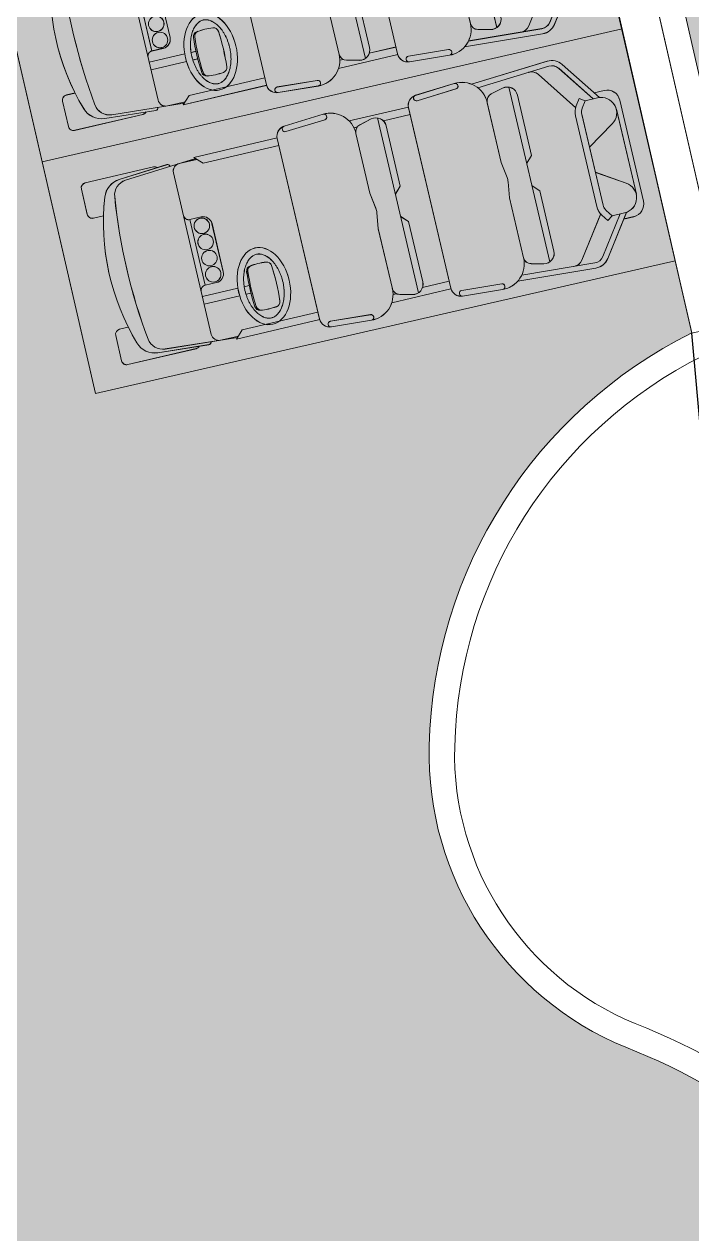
# Model space of a CAD drawing. Header units: millimetres. Extents: x 1667 to 847943, y 724 to 1832625.
# Drawn here: x 594103 to 598032, y 707451 to 714568 of the extents above; entities that cross this region are included whole.
import ezdxf

# ---------------------------------------------------------------- set-up
doc = ezdxf.new("R2010")
doc.units = ezdxf.units.MM
doc.linetypes.add('CENTER', pattern=[2, 1.25, -0.25, 0.25, -0.25])
doc.linetypes.add('CONTIN', pattern=[0])
for name, color, linetype, lineweight in [('.', 1, 'Continuous', 0), ('2026-02-28_GF-SF BWP SET_MAIN BLOCK_SASANGIR RESORT$0$ELEV_09_MOFA', 37, 'Continuous', 9), ('DIMENSION_MOFA', 66, 'CENTER', 15), ('ELEV_09_MOFA', 37, 'Continuous', 9), ('FURNITURE_MOFA', 46, 'Continuous', 5), ('HATCH LIGHT_MOFA', 253, 'Continuous', 0), ('L-KERB STONE', 183, 'Continuous', 9)]:
    doc.layers.add(name, color=color, linetype=linetype, lineweight=lineweight)
for name, color, linetype, lineweight, true_color in [('CART TRACK', 7, 'CONTIN', 20, 0xc37a50), ('DECK_MOFA', 7, 'Continuous', 5, 0x5a5148), ('TREE 2_MOFA', 7, 'Continuous', 9, 0x66cc00)]:
    doc.layers.add(name, color=color, linetype=linetype, lineweight=lineweight, true_color=true_color)

# ---------------------------------------------------------------- blocks, each defined once
blk = doc.blocks.new('PATHWAY OP1 FF-flat-1')
at = {"layer": 'HATCH LIGHT_MOFA', "true_color": 0x828282, "transparency": 33554521}
h = blk.add_hatch(color=8, dxfattribs=at)
h.dxf.hatch_style = 1
edge = h.paths.add_edge_path()
edge.add_line((-1899640.434858229, -669014.0910535371), (-1869305.637285238, -609207.5722200519))
edge.add_line((-1869305.637285238, -609207.5722200519), (-1869305.722803258, -609207.5722190368))
edge.add_arc((-1856156.782456974, -617203.5261832054), 15389.27912630214, 79.26387092219272, 148.6959505393964, ccw=False)
edge.add_line((-1853289.972344431, -602083.6283063723), (-1848162.627612056, -600909.7731213561))
edge.add_line((-1848162.627612056, -600909.7731213561), (-1849024.194445442, -597146.4893525427))
edge.add_line((-1849024.194445442, -597146.4893525427), (-1840870.36008441, -595279.9570001408))
edge.add_arc((-1834274.165060005, -600109.477891523), 8175.210140436007, 143.7896168006584, 249.5935567873088)
edge.add_arc((-1834207.833164694, -599860.268177426), 8431.94483263293, 249.7615635728001, 260.3176161361385)
edge.add_line((-1835625.97083227, -608172.1018629833), (-1834580.376540599, -612696.1701661805))
edge.add_arc((-1833340.963257761, -615190.7767503774), 2785.535369654361, 116.4198945306601, 178.6349301285377)
edge.add_arc((-1834258.989044007, -615171.9446731667), 1867.323968610221, 178.5415566449286, 247.6841977658155)
edge.add_arc((-1836225.642063399, -620153.3324237033), 3488.489055346341, 32.55224480895788, 68.86894146602123, ccw=False)
edge.add_arc((-1831469.835077658, -617078.7102625795), 2174.788431603065, 213.4125354122934, 298.1672237195739)
edge.add_line((-1830443.233735461, -618995.9463999486), (-1827942.673642907, -618118.835010713))
edge.add_line((-1827942.673642907, -618118.835010713), (-1827876.187911634, -618409.2118214425))
edge.add_line((-1827876.187911634, -618409.2118214425), (-1825615.296469388, -628284.4073497467))
edge.add_line((-1825615.296469388, -628284.4073497467), (-1825615.135638808, -628284.3705254707))
edge.add_line((-1825615.135638808, -628284.3705254707), (-1825615.23254985, -628284.6865395927))
edge.add_line((-1825615.23254985, -628284.6865395927), (-1838418.54192898, -631218.9895121155))
edge.add_arc((-1856536.143461901, -629606.6679649047), 18189.2019087507, 354.9145308269317, 384.1182883242308)
edge.add_arc((-1880873.707685022, -638893.6892298512), 44221.46015209308, 22.21519058152957, 41.03526536400977)
edge.add_arc((-1858247.939464597, -621160.9085507477), 15583.01903293303, 46.47928560593273, 54.66810156072621)
edge.add_line((-1849236.094036323, -608448.0361704535), (-1849211.644913446, -608426.6289843507))
edge.add_line((-1849211.644913446, -608426.6289843507), (-1849433.895873315, -608310.1063286397))
edge.add_arc((-1858247.939465875, -621160.9085524518), 15583.01903506146, 55.55474907475714, 71.85858724714004)
edge.add_arc((-1855808.207670377, -617171.512781521), 11084.66670765014, 77.4306943794104, 151.0056918259092)
edge.add_line((-1865503.609426543, -611798.5228498145), (-1865503.609630311, -611798.5232505412))
edge.add_arc((-24526251.58258948, 10872382.23699694), 25404643.40289018, 332.9763930947627, 333.124684308175, ccw=False)
edge.add_line((-1895302.48558064, -670409.8600914534), (-1906925.754889338, -731257.6565472616))
edge.add_line((-1906925.754889338, -731257.6565472616), (-1911229.650287567, -729672.0620676205))
edge.add_line((-1911229.650287567, -729672.0620676205), (-1899640.434858229, -669014.0910535371))
at = {"layer": 'CART TRACK'}
blk.add_line((-1834580.462059134, -612696.1701661807), (-1835762.462685795, -607581.9001170495), dxfattribs=at)
at = {"layer": 'CART TRACK', "transparency": 33554495}
blk.add_line((-1834580.420531819, -612695.9528228398), (-1835762.42115848, -607581.6827737088), dxfattribs=at)
blk = doc.blocks.new('ff')
at = {"layer": 'TREE 2_MOFA', "transparency": 33554559}
h = blk.add_hatch(color=256, dxfattribs=at)
h.dxf.hatch_style = 1
h.paths.add_polyline_path([(5809.999349737773, -99.99999976425897), (8609.999349737773, -99.99999976437539), (8609.999349737773, -650.0000000067521), (5809.999349737773, -650.0000000073342)])
h.paths.add_polyline_path([(11659.99934973777, -99.99999999965075), (14159.99934973812, -99.99999999988358), (14159.99934973789, -650.0000000016298), (11659.99934973777, -650.0000000017462)])
h.paths.add_polyline_path([(1349.999349737773, -380.0000000022119), (379.9993496832903, -380.0000000022119), (379.999349683756, -5215.000000000233), (1349.999349737773, -5215.000000000233)])
h.paths.add_polyline_path([(9109.999349737773, -100.0000000022119), (11159.99934973777, -100.0000000022119), (11159.99934973812, -650.0000000069849), (9109.999349737773, -650.0000000071013)])
at = {"layer": '2026-02-28_GF-SF BWP SET_MAIN BLOCK_SASANGIR RESORT$0$ELEV_09_MOFA'}
blk.add_lwpolyline([(-3.492459654808044e-10, -1500.000000002328), (229.9999999995343, -1500.000000002212), (229.9999999994179, -5365.000000000349), (-4.656612873077393e-10, -5365.000000000466)], close=True, dxfattribs=at)
at = {"layer": 'DECK_MOFA'}
blk.add_lwpolyline([(-0.0006503158947452903, -1500.000000002095), (229.999349683756, -1500.000000002095), (229.9993496832903, -5365.000000000582), (-0.0006503161275759339, -5365.000000000466)], close=True, dxfattribs=at)
at = {"layer": 'FURNITURE_MOFA'}
for points in [[(1499.999349738238, -230.0000000020955), (229.9993496836396, -230.0000000017462), (229.9993496832903, -5365.000000000582), (1499.999349738006, -5365.000000000466)], [(1349.999349737773, -380.0000000022119), (379.9993496832903, -380.0000000022119), (379.999349683756, -5215.000000000233), (1349.999349737773, -5215.000000000233)]]:
    blk.add_lwpolyline(points, close=True, dxfattribs=at)
blk = doc.blocks.new('zw$86B7-flat-1-flat-1-flat-1-flat-1')
for p, q in [((2133.084146360634, 1110.044344943599), (2578.923676129431, 1245.774980328977)), ((2169.536812744103, 1089.241719297017), (2587.811569674639, 1216.580581675284)), ((2885.814979663584, 1032.289791081217), (2666.28954558447, 1226.726537249633)), ((2747.031295880908, 971.7631448528264), (2526.169325507712, 1167.383679902414)), ((2848.851309036603, 1024.262520880671), (2646.055482644821, 1203.881619622116)), ((1803.565734048607, 1044.291820178158), (2031.65379840252, 1114.255218420527)), ((1813.409955037991, 1012.19862049201), (2041.498019391671, 1082.162018734263)), ((2249.072066738736, 1053.023318357067), (2315.725070401095, 1086.995883590775)), ((2352.763731033541, 1092.935817643069), (2594.64081680472, 64.81331794173457)), ((2854.21752901678, 1060.276094885776), (2913.630158388754, 1074.253567078616)), ((2225.299885810586, 1001.756264566677), (2308.13670282322, 649.650172735448)), ((2402.85408790689, 1046.59475625609), (2486.374590938678, 691.5825893138535)), ((2749.150780916912, 983.1774884194601), (2766.151672245935, 1026.976338554407)), ((2801.713310572086, 1013.172790132579), (2766.151672245935, 1026.976338554407)), ((2784.712419242831, 969.3739399978658), (2801.713310572086, 1013.172790132579)), ((2801.713310572086, 1013.172790132579), (2875.056516543031, 1030.427583142649)), ((3005.367785344366, 1017.45962060499), (3145.142507273471, 423.3333268861752)), ((1031.201552214334, 862.5846816704143), (1259.289616567781, 932.5480799126672)), ((1412.875478053233, 893.6122839486925), (1761.205309135607, 975.5606942343293)), ((1614.323814750183, 893.9794757626951), (1771.688413280295, 931.0012222053483)), ((1762.051688293461, 971.9630758288549), (2011.953429449815, -90.26901605364401)), ((2782.198411192279, 933.3107903299388), (2907.864003794268, 399.1567476665368)), ((2986.902650295291, 962.6891375491396), (3104.19501295127, 464.1263377489522)), ((1041.045773203485, 830.4914819841506), (1269.133837557165, 900.4548802264035)), ((1441.317112100776, 853.2777528960723), (1460.766530168708, 857.853441652609)), ((1476.707884904463, 871.3161798492074), (1543.360888566822, 905.2887450830312)), ((1580.399549199035, 911.228679135209), (1822.276634970214, -116.8938205661252)), ((1630.489906072617, 864.8876177482307), (1714.010409104405, 509.8754508061102)), ((2745.065517834853, 924.574870209326), (2870.731110436842, 390.4208275459241)), ((2827.559367252281, 740.4995557132643), (2961.444687083596, 877.2638505760115)), ((498.6869349826593, 678.5394101348938), (988.8411273013335, 793.8535557265859)), ((989.6875064591877, 790.2559373211116), (1239.589247615542, -271.9761545613874)), ((1452.93570397608, 820.0491260588169), (1535.772520988714, 467.9430342275882)), ((553.7295111566782, 644.463042250718), (999.3242314460222, 749.294083697605)), ((508.2678963129874, 672.6079224454006), (97.00278928386979, 543.499451819458)), ((413.0623589735478, 642.7200445025228), (517.034460374387, 667.1806208401686)), ((553.7295111564454, 644.4630422506016), (498.6869349826593, 678.5394101348938)), ((2342.684892330086, 561.3521799446316), (2308.13670282322, 649.6501727352152)), ((2486.374590938678, 691.5825893138535), (2457.977617702214, 645.7137758356985)), ((-139.9988307647873, 528.2815840612166), (261.0364174952265, 622.629521363182)), ((339.422395268688, 635.5951357921585), (60.1143595953472, 547.9119535745122)), ((378.9859910889063, 587.677468329086), (602.6255461755209, -362.9246016209945)), ((2862.503047734499, 591.9679822833277), (3043.320865204325, 529.2410494623473)), ((1714.010409104405, 509.8754508061102), (1685.613435867475, 464.0066373278387)), ((2357.057855498511, 441.7059699337697), (2348.615031552967, 536.1455360746477)), ((2535.295743613737, 483.638386512408), (2489.426930136047, 512.0353597493377)), ((-127.772728871787, 343.0549598489888), (-162.7164093542378, 491.5865332788089)), ((1570.320710495813, 379.6450414368883), (1535.772520988947, 467.9430342273554)), ((2357.057855498279, 441.7059699335368), (2440.26272744732, 88.0354241571622)), ((2535.29574361397, 483.6383865121752), (2618.816246645758, 128.6262195699383)), ((2926.192906654673, 367.9971212184755), (2960.938089806587, 336.372102216701)), ((3044.741560370428, 356.7566255296115), (2934.93087996915, 84.83994906779844)), ((-91.07767808949575, 320.3373812597711), (-32.00507253734395, 334.2348591225455)), ((475.0852986914106, 312.4562149090925), (541.9245067348238, 328.1808711261256)), ((475.0852986914106, 312.4562149090925), (565.9388679454569, -73.72587600816041)), ((606.1408456040081, 288.4251085948199), (672.533838520525, 6.215119077824056)), ((1584.693673664005, 259.9988314259099), (1576.250849718694, 354.4383975667879)), ((1762.931561779464, 301.9312480046647), (1717.062748301541, 330.3282212414779)), ((1762.931561779696, 301.9312480044318), (1846.452064811485, -53.08091893792152)), ((2893.529372867895, 349.0585648261476), (2783.050132303964, 75.48637856682763)), ((2900.515577584738, 339.7864345679991), (2935.260760736885, 308.1614155659918)), ((3008.076088271337, 347.4618329647928), (2906.633866908262, 96.26739918952808)), ((2960.938089806587, 336.372102216701), (2935.260760736885, 308.1614155659918)), ((2960.938089806587, 336.372102216701), (3034.281295777764, 353.626895226771)), ((3028.935931428103, 317.6182277373737), (3088.348560800077, 331.5956999303307)), ((1584.693673663773, 259.9988314256771), (1667.898545612814, -93.67171435069758)), ((2405.631185160019, -48.44382653036155), (2865.221478475258, 28.83782702987082)), ((2428.98557600216, -13.570935215801), (2860.160932578845, 58.93265116447583)), ((2484.030568791553, 54.30894371424802), (2558.838849609019, 53.61669600033201)), ((565.938867945224, -73.725876008044), (632.7780759884045, -58.00121979101095)), ((1844.952105933102, -86.3289088732563), (2002.316704463214, -49.30716243060306)), ((2075.863559062826, -103.3864071891876), (2311.220321728848, -64.31933074817061)), ((550.2100254520774, -140.1272414762061), (758.8888990886044, -91.03324943548068)), ((560.6931295969989, -184.6867135054199), (769.3720032332931, -135.5927214646945)), ((796.1260732652154, -82.27279610931873), (825.1978547519539, -75.43334090220742)), ((806.6504604113288, -126.8225558600388), (835.6809588966426, -119.9928129314212)), ((1664.469977525529, -175.8150447451044), (2012.799808607902, -93.8666344594676)), ((1671.945403283695, -127.030631739879), (1691.39482135186, -122.4549429833423)), ((1711.66638695728, -127.3981947936118), (1786.474667774746, -128.0904425075278)), ((2081.36050380161, -136.5023512569023), (2316.717266467633, -97.43527481588535)), ((750.281434455188, -390.887918558903), (1240.435626773629, -275.5737729673274)), ((784.357802340528, -335.845342388493), (1229.952522629406, -231.0143009399762)), ((1303.49937722832, -285.0935456970474), (1538.856139894342, -246.0264692560304)), ((1308.996321967337, -318.2094897646457), (1544.353084633127, -279.1424133237451)), ((62.6745160324499, -333.2015418310184), (113.8595703907777, -321.1596968302038)), ((784.3578023393638, -335.8453423853498), (750.281434455188, -390.887918558903)), ((39.95693744323216, -369.8965926135425), (74.9006179254502, -518.4281660432462)), ((588.5756478186231, -423.4554311665706), (288.4604853582568, -471.2510637501255)), ((756.2129221446812, -381.3069572288077), (330.5230015001725, -449.1013294782024)), ((657.6681223495398, -397.0009695049375), (761.6402237501461, -372.5403931674082)), ((111.5956687077414, -541.1457446326967), (512.6309169675224, -446.7978073306149))]:
    blk.add_line(p, q)
blk.add_lwpolyline([(955.9563911638688, -265.6919268545462, 0.0364444024045739), (964.9417371964082, -262.8734718816122, 0.03648141935343967), (973.7157584228553, -258.6299640311627, 0.03507675369065585), (982.2374137421139, -252.8725661721546, 0.03253515935476724), (990.4656620528549, -245.5124411737779, 0.02933053031295317), (998.3594622539822, -236.4607519048732, 0.02835745682718655), (1005.784295815742, -225.6515872089658, 0.02514058600324993), (1012.528545404552, -213.1685759647517, 0.02294766838817407), (1018.44935196708, -199.1495601272909, 0.0215500395948157), (1023.40392510104, -183.7323929064441, 0.02072680202478563), (1027.249474404147, -167.0549275124213, 0.01947361328757499), (1029.859581804601, -149.2914815713884, 0.01796793597851292), (1031.1890480984, -130.6818070940208, 0.01706634752449476), (1031.217775405385, -111.4534726252314, 0.01666557598447719), (1029.925672553014, -91.83395935385488, 0.01670326097443766), (1027.292648368049, -72.0507484683767, 0.01694585810215522), (1023.301807606593, -52.34733872883953, 0.01634453657897551), (1018.012547985883, -32.95924314553849, 0.01610167876104283), (1011.527664273744, -14.09081970783882, 0.01627520556422344), (1003.950076591922, 4.053747197031043, 0.01690204856345695), (995.3827050621621, 21.27027318184264, 0.01805009935933895), (985.9284698066767, 37.35457385936752, 0.01982548284767466), (975.6902909469791, 52.10246484237723, 0.02121009316694084), (964.825700918911, 65.28496614575852, 0.02188604259325973), (953.5464081387036, 76.79331504693255, 0.02291147747126348), (942.0267354925163, 86.61621007474605, 0.02443472133521896), (930.4409436685964, 94.74242777877953, 0.02665769418908186), (918.9632933551911, 101.160744707915, 0.02985111460746049), (907.7680452407803, 105.8599374116166, 0.03425430209209551), (897.0294541993644, 108.8288148508873, 0.03222809500389965), (886.8475793406833, 110.2288257899927, 0.03658026879632478), (877.1556800978724, 110.2137661506422, 0.03900881035698629), (867.8753101134207, 108.7747747699032, 0.03871528625965869), (858.9280230293516, 105.9029904847266, 0.03579189213526992), (850.2353724883869, 101.5895521324128, 0.03317193634325656), (841.7218462135643, 95.81042288301978, 0.03283246494061068), (833.4175114433747, 88.36735950631555, 0.02949975304088028), (825.4737232394982, 79.23421876481734, 0.02702149359720403), (818.0471632035915, 68.45291901263408, 0.02517040513976149), (811.2945129380096, 56.06537860422395, 0.02376367702309612), (805.3724540451076, 42.11351589381229, 0.02251251069404779), (800.4454064713791, 26.66782091930509, 0.02031968713295096), (796.6511841583997, 9.950432809069753, 0.0186868830049834), (794.047581983963, -7.816600318299606, 0.01770686385757255), (792.687718605157, -26.41647744458169, 0.01725175610822309), (792.6247126790695, -45.63239755108953, 0.01723758181845299), (793.9116828623228, -65.24755961960182, 0.01686035824143008), (796.5786494363565, -85.02842108346522, 0.01619991034456958), (800.5722211492248, -104.7354896866018, 0.01597130745972488), (805.8215339679737, -124.147773601464, 0.01616720532469496), (812.2557341416832, -143.0443193931133, 0.0168083792755752), (819.8039679192007, -161.2041736262618, 0.01792924121531647), (828.3946950852405, -178.4049717832822, 0.01846779550083044), (837.9164369264618, -194.423484739149, 0.01885666731909295), (848.2005645725876, -209.1143324567238, 0.0197523475876645), (859.074526024051, -222.351300764014, 0.02130303791964469), (870.3657692808192, -234.0081754886778, 0.02372532327251686), (881.9017423437908, -243.9587424587226, 0.0258837819981247), (893.4837695574388, -252.0848065440077, 0.02757835700564672), (904.8642236080486, -258.3862374260789, 0.02995342188725233), (915.9513036739081, -262.9524473632919, 0.03229023228675867), (926.6697908260394, -265.8750469759107, 0.03447201280738296), (936.944466134999, -267.2456468848977, 0.03637148545855149), (946.7001106720418, -267.1558577106334, 0.03699132538122504), (955.9563911638688, -265.6919268545462)], format="xyb", close=True)
for centre in [(546.3787794273812, 275.9329521359177), (568.742734936066, 180.8727451410377), (591.1066904447507, 85.81253814592492), (613.4706459534355, -9.247668849071488)]:
    blk.add_circle(centre, 45.77599829608901)
for centre, radius, start, end in [((2605.587356765987, 1158.191784367315), 91.55199659217804, 48.46823903973316, 106.9322580710999), ((2605.587356765987, 1158.191784367315), 61.03466439478535, 48.46823903973316, 106.9322580710999), ((2485.70119962818, 1121.693844647729), 61.03466439478535, 48.46823903976293, 106.9322580710779), ((2076.400257444242, 968.3770380290225), 152.5866609869634, 13.23871974320907, 107.0527945775054), ((2036.575908896979, 1098.208618577337), 16.78453270853945, 287.0527945775932, 107.0527945775932), ((2343.441458534915, 1032.617284063017), 61.03466439478535, 13.2387197432306, 117.0076179627761), ((2931.101998629747, 999.9877803637646), 76.29333049348168, 13.23871974320907, 103.2387197432091), ((1821.46431766497, 985.9405480216956), 61.03466439478535, 107.0527945775054, 193.2387197432091), ((1808.487844543066, 1028.245220334851), 16.78453270857638, 107.0527945775932, 287.0527945775932), ((2269.85935783945, 1012.239368711365), 45.77599829608901, 117.0076179628454, 193.2387197432091), ((2896.022724832408, 941.3086390848039), 91.55199659217801, 315.6094481147992, 103.2387197432091), ((1304.036075610202, 786.6698995211627), 152.5866609869634, 13.23871974320907, 107.0527945775054), ((1264.211727062473, 916.5014800694771), 16.78453270853945, 287.0527945775932, 107.0527945775932), ((2841.611040563788, 947.2882625227794), 99.18132964152619, 158.7858594511069, 193.2387197432091), ((2841.611040563788, 947.2882625227794), 61.03466439478535, 158.7858594511069, 193.2387197432091), ((1049.10013583093, 804.2334095139522), 61.03466439478535, 107.0527945775054, 193.2387197432091), ((1036.12366270856, 846.5380818269914), 16.78453270857638, 107.0527945775932, 287.0527945775932), ((1497.495176004712, 830.5322302033892), 45.77599829608901, 117.0076179628454, 193.2387197432091), ((1571.077276700409, 850.9101455551572), 61.03466439478535, 13.2387197432306, 117.0076179627761), ((423.5454631182365, 598.1605724738911), 45.77599829608901, 103.2387197432091, 193.2387197432091), ((268.0251535915304, 592.9232066774275), 30.51733219739267, 56.72635220974961, 103.2387197432091), ((343.9926364456769, 621.036983893835), 15.25866609869634, 13.23871974320907, 107.42863974814), ((-133.0100946682505, 498.5752693752293), 30.51733219739267, 103.2387197432091, 193.2387197432091), ((96.67628901009448, 431.446738387458), 122.0693287895707, 107.4286397482043, 173.9213686199337), ((124.424236344872, 456.150540429051), 91.55199659217801, 107.428639748116, 185.7869319343401), ((2257.426708395826, 527.993370729615), 91.55199659217801, 5.108617389054136, 21.36882209736493), ((3013.315087488387, 442.7458392845001), 91.55199659217801, 283.2387197432091, 70.86799137161901), ((1350.282476842403, 297.9477417146554), 1382.763762925626, 173.9213686199337, 210.9651730089475), ((3335.185399815207, 781.5479145910358), 3318.759876470609, 185.7869319343157, 200.6905075521249), ((1485.06252656132, 346.2862322217552), 91.55199659217801, 5.108617389054136, 21.36882209736493), ((2967.276633165777, 413.1342198593775), 99.18132964152619, 193.2387197432091, 227.6915800353118), ((2967.276633165777, 413.1342198593775), 61.03466439478535, 193.2387197432091, 227.6915800353118), ((3070.876720558852, 405.8614866451826), 76.29333049348168, 283.2387197432091, 13.23871974320907), ((-98.06641418603249, 350.0436959454091), 30.51733219739267, 193.2387197432091, 283.2387197432091), ((468.0965625948738, 342.1625295951962), 30.51733219739267, 193.2387197431875, 283.2387197432091), ((554.1547949032392, 276.1948204259388), 53.40533134543718, 13.2387197432306, 103.238719743166), ((2291.731154017383, 53.09174367482774), 152.5866609869634, 279.4246449089133, 13.23871974320907), ((2484.454144540243, 100.0829822471133), 45.77599829608901, 193.2387197432091, 269.4698215235734), ((2559.403617273783, 114.6487473769812), 61.03466439478535, 269.4698215236413, 13.23871974320907), ((2726.456106181955, 98.34127881051973), 61.03466439478535, 279.5451814153402, 338.0092004466544), ((2850.039840786951, 119.1222994329873), 61.03466439478535, 279.545181415319, 338.0092004466856), ((2850.039840786951, 119.1222994329873), 91.55199659217804, 279.545181415319, 338.0092004466856), ((620.5477878197562, -6.015169090940617), 53.40533134543718, 283.2387197432521, 13.23871974320907), ((840.5443729942199, 10.8973808423616), 30.51733219739267, 111.1783633014793, 188.3638640955435), ((2044.480601153104, 187.9034193430562), 1247.395953564116, 188.3638640955223, 198.1135753908961), ((847.854022085201, 13.63732521072961), 30.51733219739267, 109.9175902711911, 188.2858011252098), ((2044.480601153104, 187.9034193430562), 1239.766620514768, 188.2858011252098, 198.1916383611879), ((968.7108345390297, -319.905951153487), 385.2813189889814, 96.55984921527056, 111.1783633014793), ((928.182240838185, 32.53541903011501), 30.51733219739267, 18.19163836120831, 96.55984921522831), ((-220.6258936421946, -344.9877080098959), 1239.766620515396, 8.285801125231016, 18.19163836118789), ((1787.039435439277, -67.058391130995), 61.03466439478535, 269.4698215236413, 13.23871974320907), ((2313.968794098124, -80.87730278191157), 16.78453270853945, 279.424644908825, 99.42464490882497), ((572.9276040417608, -103.4321906941477), 30.51733219739267, 103.2387197432091, 193.2387197432306), ((1519.366972183343, -128.6153948329156), 152.5866609869634, 279.4246449089133, 13.23871974320907), ((1712.089962705504, -81.62415626086295), 45.77599829608901, 193.2387197432091, 269.4698215235734), ((2071.366058821324, -76.29154386080336), 61.03466439478535, 193.2387197432091, 279.4246449089133), ((2078.612031432102, -119.9443792233942), 16.78453270857638, 99.42464490882497, 279.424644908825), ((887.9079352107365, -190.4261295092292), 30.51733219739267, 198.1135753908752, 275.2990761850727), ((895.6724666738883, -189.6197076967219), 30.51733219739267, 198.1916383612083, 276.5598492153599), ((855.1438729721121, 162.8216624900233), 385.2813189923816, 275.2990761850501, 289.9175902711482), ((976.0006854266394, -170.7216138773365), 30.51733219739267, 289.9175902711911, 8.285801125209783), ((1299.001876987284, -257.9986823685467), 61.03466439478535, 193.2387197432091, 279.4246449089133), ((1541.604612263618, -262.5844412897713), 16.78453270853945, 279.424644908825, 99.42464490882497), ((69.66325212898664, -362.9078565171221), 30.51733219739267, 103.2387197432091, 193.2387197432091), ((1306.247849597363, -301.6515177313704), 16.78453270857638, 99.42464490882497, 279.424644908825), ((269.2619537599385, -350.7009189319797), 122.0693287895707, 210.9651730089475, 279.0487997381931), ((316.1241028015502, -358.6887208648259), 91.55199659217801, 200.6905075520784, 279.0487997383026), ((586.1758313691244, -408.3866630643606), 15.25866609869634, 279.0487997382798, 13.23871974320907), ((647.1850182048511, -352.4414974763058), 45.77599829608901, 193.2387197432091, 283.2387197432091), ((505.6421808712184, -417.091492644744), 30.51733219739267, 283.2387197432091, 329.751087276761), ((104.6069326112047, -511.4394299468258), 30.51733219739267, 193.2387197432091, 283.2387197432091)]:
    blk.add_arc(centre, radius, start, end)
blk.add_ellipse((911.9273537560366, -78.54214433324523), major_axis=(52.76495752825009, -224.2826758788818), ratio=0.6622516556290434)
blk = doc.blocks.new('zw$86B7-flat-2-flat-1-flat-1-flat-1')
for p, q in [((2133.084146360634, 1110.044344943599), (2578.923676129431, 1245.774980328977)), ((2169.536812744103, 1089.241719297017), (2587.811569674639, 1216.580581675284)), ((2885.814979663584, 1032.289791081217), (2666.28954558447, 1226.726537249633)), ((2747.031295880908, 971.7631448528264), (2526.169325507712, 1167.383679902414)), ((2848.851309036603, 1024.262520880671), (2646.055482644821, 1203.881619622116)), ((1803.565734048607, 1044.291820178158), (2031.65379840252, 1114.255218420527)), ((1813.409955037991, 1012.19862049201), (2041.498019391671, 1082.162018734263)), ((2249.072066738736, 1053.023318357067), (2315.725070401095, 1086.995883590775)), ((2352.763731033541, 1092.935817643069), (2594.64081680472, 64.81331794173457)), ((2854.21752901678, 1060.276094885776), (2913.630158388754, 1074.253567078616)), ((2225.299885810586, 1001.756264566677), (2308.13670282322, 649.650172735448)), ((2402.85408790689, 1046.59475625609), (2486.374590938678, 691.5825893138535)), ((2749.150780916912, 983.1774884194601), (2766.151672245935, 1026.976338554407)), ((2801.713310572086, 1013.172790132579), (2766.151672245935, 1026.976338554407)), ((2784.712419242831, 969.3739399978658), (2801.713310572086, 1013.172790132579)), ((2801.713310572086, 1013.172790132579), (2875.056516543031, 1030.427583142649)), ((3005.367785344366, 1017.45962060499), (3145.142507273471, 423.3333268861752)), ((1031.201552214334, 862.5846816704143), (1259.289616567781, 932.5480799126672)), ((1412.875478053233, 893.6122839486925), (1761.205309135607, 975.5606942343293)), ((1614.323814750183, 893.9794757626951), (1771.688413280295, 931.0012222053483)), ((1762.051688293461, 971.9630758288549), (2011.953429449815, -90.26901605364401)), ((2782.198411192279, 933.3107903299388), (2907.864003794268, 399.1567476665368)), ((2986.902650295291, 962.6891375491396), (3104.19501295127, 464.1263377489522)), ((1041.045773203485, 830.4914819841506), (1269.133837557165, 900.4548802264035)), ((1441.317112100776, 853.2777528960723), (1460.766530168708, 857.853441652609)), ((1476.707884904463, 871.3161798492074), (1543.360888566822, 905.2887450830312)), ((1580.399549199035, 911.228679135209), (1822.276634970214, -116.8938205661252)), ((1630.489906072617, 864.8876177482307), (1714.010409104405, 509.8754508061102)), ((2745.065517834853, 924.574870209326), (2870.731110436842, 390.4208275459241)), ((2827.559367252281, 740.4995557132643), (2961.444687083596, 877.2638505760115)), ((498.6869349826593, 678.5394101348938), (988.8411273013335, 793.8535557265859)), ((989.6875064591877, 790.2559373211116), (1239.589247615542, -271.9761545613874)), ((1452.93570397608, 820.0491260588169), (1535.772520988714, 467.9430342275882)), ((553.7295111566782, 644.463042250718), (999.3242314460222, 749.294083697605)), ((508.2678963129874, 672.6079224454006), (97.00278928386979, 543.499451819458)), ((413.0623589735478, 642.7200445025228), (517.034460374387, 667.1806208401686)), ((553.7295111564454, 644.4630422506016), (498.6869349826593, 678.5394101348938)), ((2342.684892330086, 561.3521799446316), (2308.13670282322, 649.6501727352152)), ((2486.374590938678, 691.5825893138535), (2457.977617702214, 645.7137758356985)), ((-139.9988307647873, 528.2815840612166), (261.0364174952265, 622.629521363182)), ((339.422395268688, 635.5951357921585), (60.1143595953472, 547.9119535745122)), ((378.9859910889063, 587.677468329086), (602.6255461755209, -362.9246016209945)), ((2862.503047734499, 591.9679822833277), (3043.320865204325, 529.2410494623473)), ((1714.010409104405, 509.8754508061102), (1685.613435867475, 464.0066373278387)), ((2357.057855498511, 441.7059699337697), (2348.615031552967, 536.1455360746477)), ((2535.295743613737, 483.638386512408), (2489.426930136047, 512.0353597493377)), ((-127.772728871787, 343.0549598489888), (-162.7164093542378, 491.5865332788089)), ((1570.320710495813, 379.6450414368883), (1535.772520988947, 467.9430342273554)), ((2357.057855498279, 441.7059699335368), (2440.26272744732, 88.0354241571622)), ((2535.29574361397, 483.6383865121752), (2618.816246645758, 128.6262195699383)), ((2926.192906654673, 367.9971212184755), (2960.938089806587, 336.372102216701)), ((3044.741560370428, 356.7566255296115), (2934.93087996915, 84.83994906779844)), ((-91.07767808949575, 320.3373812597711), (-32.00507253734395, 334.2348591225455)), ((475.0852986914106, 312.4562149090925), (541.9245067348238, 328.1808711261256)), ((475.0852986914106, 312.4562149090925), (565.9388679454569, -73.72587600816041)), ((606.1408456040081, 288.4251085948199), (672.533838520525, 6.215119077824056)), ((1584.693673664005, 259.9988314259099), (1576.250849718694, 354.4383975667879)), ((1762.931561779464, 301.9312480046647), (1717.062748301541, 330.3282212414779)), ((1762.931561779696, 301.9312480044318), (1846.452064811485, -53.08091893792152)), ((2893.529372867895, 349.0585648261476), (2783.050132303964, 75.48637856682763)), ((2900.515577584738, 339.7864345679991), (2935.260760736885, 308.1614155659918)), ((3008.076088271337, 347.4618329647928), (2906.633866908262, 96.26739918952808)), ((2960.938089806587, 336.372102216701), (2935.260760736885, 308.1614155659918)), ((2960.938089806587, 336.372102216701), (3034.281295777764, 353.626895226771)), ((3028.935931428103, 317.6182277373737), (3088.348560800077, 331.5956999303307)), ((1584.693673663773, 259.9988314256771), (1667.898545612814, -93.67171435069758)), ((2405.631185160019, -48.44382653036155), (2865.221478475258, 28.83782702987082)), ((2428.98557600216, -13.570935215801), (2860.160932578845, 58.93265116447583)), ((2484.030568791553, 54.30894371424802), (2558.838849609019, 53.61669600033201)), ((565.938867945224, -73.725876008044), (632.7780759884045, -58.00121979101095)), ((1844.952105933102, -86.3289088732563), (2002.316704463214, -49.30716243060306)), ((2075.863559062826, -103.3864071891876), (2311.220321728848, -64.31933074817061)), ((550.2100254520774, -140.1272414762061), (758.8888990886044, -91.03324943548068)), ((560.6931295969989, -184.6867135054199), (769.3720032332931, -135.5927214646945)), ((796.1260732652154, -82.27279610931873), (825.1978547519539, -75.43334090220742)), ((806.6504604113288, -126.8225558600388), (835.6809588966426, -119.9928129314212)), ((1664.469977525529, -175.8150447451044), (2012.799808607902, -93.8666344594676)), ((1671.945403283695, -127.030631739879), (1691.39482135186, -122.4549429833423)), ((1711.66638695728, -127.3981947936118), (1786.474667774746, -128.0904425075278)), ((2081.36050380161, -136.5023512569023), (2316.717266467633, -97.43527481588535)), ((750.281434455188, -390.887918558903), (1240.435626773629, -275.5737729673274)), ((784.357802340528, -335.845342388493), (1229.952522629406, -231.0143009399762)), ((1303.49937722832, -285.0935456970474), (1538.856139894342, -246.0264692560304)), ((1308.996321967337, -318.2094897646457), (1544.353084633127, -279.1424133237451)), ((62.6745160324499, -333.2015418310184), (113.8595703907777, -321.1596968302038)), ((784.3578023393638, -335.8453423853498), (750.281434455188, -390.887918558903)), ((39.95693744323216, -369.8965926135425), (74.9006179254502, -518.4281660432462)), ((588.5756478186231, -423.4554311665706), (288.4604853582568, -471.2510637501255)), ((756.2129221446812, -381.3069572288077), (330.5230015001725, -449.1013294782024)), ((657.6681223495398, -397.0009695049375), (761.6402237501461, -372.5403931674082)), ((111.5956687077414, -541.1457446326967), (512.6309169675224, -446.7978073306149))]:
    blk.add_line(p, q)
blk.add_lwpolyline([(955.9563911638688, -265.6919268545462, 0.0364444024045739), (964.9417371964082, -262.8734718816122, 0.03648141935343967), (973.7157584228553, -258.6299640311627, 0.03507675369065585), (982.2374137421139, -252.8725661721546, 0.03253515935476724), (990.4656620528549, -245.5124411737779, 0.02933053031295317), (998.3594622539822, -236.4607519048732, 0.02835745682718655), (1005.784295815742, -225.6515872089658, 0.02514058600324993), (1012.528545404552, -213.1685759647517, 0.02294766838817407), (1018.44935196708, -199.1495601272909, 0.0215500395948157), (1023.40392510104, -183.7323929064441, 0.02072680202478563), (1027.249474404147, -167.0549275124213, 0.01947361328757499), (1029.859581804601, -149.2914815713884, 0.01796793597851292), (1031.1890480984, -130.6818070940208, 0.01706634752449476), (1031.217775405385, -111.4534726252314, 0.01666557598447719), (1029.925672553014, -91.83395935385488, 0.01670326097443766), (1027.292648368049, -72.0507484683767, 0.01694585810215522), (1023.301807606593, -52.34733872883953, 0.01634453657897551), (1018.012547985883, -32.95924314553849, 0.01610167876104283), (1011.527664273744, -14.09081970783882, 0.01627520556422344), (1003.950076591922, 4.053747197031043, 0.01690204856345695), (995.3827050621621, 21.27027318184264, 0.01805009935933895), (985.9284698066767, 37.35457385936752, 0.01982548284767466), (975.6902909469791, 52.10246484237723, 0.02121009316694084), (964.825700918911, 65.28496614575852, 0.02188604259325973), (953.5464081387036, 76.79331504693255, 0.02291147747126348), (942.0267354925163, 86.61621007474605, 0.02443472133521896), (930.4409436685964, 94.74242777877953, 0.02665769418908186), (918.9632933551911, 101.160744707915, 0.02985111460746049), (907.7680452407803, 105.8599374116166, 0.03425430209209551), (897.0294541993644, 108.8288148508873, 0.03222809500389965), (886.8475793406833, 110.2288257899927, 0.03658026879632478), (877.1556800978724, 110.2137661506422, 0.03900881035698629), (867.8753101134207, 108.7747747699032, 0.03871528625965869), (858.9280230293516, 105.9029904847266, 0.03579189213526992), (850.2353724883869, 101.5895521324128, 0.03317193634325656), (841.7218462135643, 95.81042288301978, 0.03283246494061068), (833.4175114433747, 88.36735950631555, 0.02949975304088028), (825.4737232394982, 79.23421876481734, 0.02702149359720403), (818.0471632035915, 68.45291901263408, 0.02517040513976149), (811.2945129380096, 56.06537860422395, 0.02376367702309612), (805.3724540451076, 42.11351589381229, 0.02251251069404779), (800.4454064713791, 26.66782091930509, 0.02031968713295096), (796.6511841583997, 9.950432809069753, 0.0186868830049834), (794.047581983963, -7.816600318299606, 0.01770686385757255), (792.687718605157, -26.41647744458169, 0.01725175610822309), (792.6247126790695, -45.63239755108953, 0.01723758181845299), (793.9116828623228, -65.24755961960182, 0.01686035824143008), (796.5786494363565, -85.02842108346522, 0.01619991034456958), (800.5722211492248, -104.7354896866018, 0.01597130745972488), (805.8215339679737, -124.147773601464, 0.01616720532469496), (812.2557341416832, -143.0443193931133, 0.0168083792755752), (819.8039679192007, -161.2041736262618, 0.01792924121531647), (828.3946950852405, -178.4049717832822, 0.01846779550083044), (837.9164369264618, -194.423484739149, 0.01885666731909295), (848.2005645725876, -209.1143324567238, 0.0197523475876645), (859.074526024051, -222.351300764014, 0.02130303791964469), (870.3657692808192, -234.0081754886778, 0.02372532327251686), (881.9017423437908, -243.9587424587226, 0.0258837819981247), (893.4837695574388, -252.0848065440077, 0.02757835700564672), (904.8642236080486, -258.3862374260789, 0.02995342188725233), (915.9513036739081, -262.9524473632919, 0.03229023228675867), (926.6697908260394, -265.8750469759107, 0.03447201280738296), (936.944466134999, -267.2456468848977, 0.03637148545855149), (946.7001106720418, -267.1558577106334, 0.03699132538122504), (955.9563911638688, -265.6919268545462)], format="xyb", close=True)
for centre in [(546.3787794273812, 275.9329521359177), (568.742734936066, 180.8727451410377), (591.1066904447507, 85.81253814592492), (613.4706459534355, -9.247668849071488)]:
    blk.add_circle(centre, 45.77599829608901)
for centre, radius, start, end in [((2605.587356765987, 1158.191784367315), 91.55199659217804, 48.46823903973316, 106.9322580710999), ((2605.587356765987, 1158.191784367315), 61.03466439478535, 48.46823903973316, 106.9322580710999), ((2485.70119962818, 1121.693844647729), 61.03466439478535, 48.46823903976293, 106.9322580710779), ((2076.400257444242, 968.3770380290225), 152.5866609869634, 13.23871974320907, 107.0527945775054), ((2036.575908896979, 1098.208618577337), 16.78453270853945, 287.0527945775932, 107.0527945775932), ((2343.441458534915, 1032.617284063017), 61.03466439478535, 13.2387197432306, 117.0076179627761), ((2931.101998629747, 999.9877803637646), 76.29333049348168, 13.23871974320907, 103.2387197432091), ((1821.464317665203, 985.9405480216956), 61.03466439478535, 107.0527945775054, 193.2387197432091), ((1808.487844543066, 1028.245220334851), 16.78453270857638, 107.0527945775932, 287.0527945775932), ((2269.85935783945, 1012.239368711365), 45.77599829608901, 117.0076179628454, 193.2387197432091), ((2896.022724832408, 941.3086390848039), 91.55199659217801, 315.6094481147992, 103.2387197432091), ((1304.036075610202, 786.6698995211627), 152.5866609869634, 13.23871974320907, 107.0527945775054), ((1264.211727062473, 916.5014800694771), 16.78453270853945, 287.0527945775932, 107.0527945775932), ((2841.611040563788, 947.2882625227794), 99.18132964152619, 158.7858594511069, 193.2387197432091), ((2841.611040563788, 947.2882625227794), 61.03466439478535, 158.7858594511069, 193.2387197432091), ((1049.10013583093, 804.2334095139522), 61.03466439478535, 107.0527945775054, 193.2387197432091), ((1036.12366270856, 846.5380818269914), 16.78453270857638, 107.0527945775932, 287.0527945775932), ((1497.495176004712, 830.5322302033892), 45.77599829608901, 117.0076179628454, 193.2387197432091), ((1571.077276700409, 850.9101455551572), 61.03466439478535, 13.2387197432306, 117.0076179627761), ((423.5454631182365, 598.1605724738911), 45.77599829608901, 103.2387197432091, 193.2387197432091), ((268.0251535915304, 592.9232066774275), 30.51733219739267, 56.72635220974961, 103.2387197432091), ((343.9926364456769, 621.036983893835), 15.25866609869634, 13.23871974320907, 107.42863974814), ((-133.0100946682505, 498.5752693752293), 30.51733219739267, 103.2387197432091, 193.2387197432091), ((96.67628901009448, 431.446738387458), 122.0693287895707, 107.4286397482043, 173.9213686199337), ((124.424236344872, 456.150540429051), 91.55199659217801, 107.428639748116, 185.7869319343401), ((2257.426708395826, 527.993370729615), 91.55199659217801, 5.108617389054136, 21.36882209736493), ((3013.315087488387, 442.7458392845001), 91.55199659217801, 283.2387197432091, 70.86799137161901), ((1350.282476842403, 297.9477417146554), 1382.763762925626, 173.9213686199337, 210.9651730089475), ((3335.185399815207, 781.5479145910358), 3318.759876470609, 185.7869319343157, 200.6905075521249), ((1485.06252656132, 346.2862322217552), 91.55199659217801, 5.108617389054136, 21.36882209736493), ((2967.276633165777, 413.1342198593775), 99.18132964152619, 193.2387197432091, 227.6915800353118), ((2967.276633165777, 413.1342198593775), 61.03466439478535, 193.2387197432091, 227.6915800353118), ((3070.876720558852, 405.8614866451826), 76.29333049348168, 283.2387197432091, 13.23871974320907), ((-98.06641418603249, 350.0436959454091), 30.51733219739267, 193.2387197432091, 283.2387197432091), ((468.0965625948738, 342.1625295951962), 30.51733219739267, 193.2387197431875, 283.2387197432091), ((554.1547949032392, 276.1948204259388), 53.40533134543718, 13.2387197432306, 103.238719743166), ((2291.731154017383, 53.09174367482774), 152.5866609869634, 279.4246449089133, 13.23871974320907), ((2484.454144540243, 100.0829822471133), 45.77599829608901, 193.2387197432091, 269.4698215235734), ((2559.403617273783, 114.6487473769812), 61.03466439478535, 269.4698215236413, 13.23871974320907), ((2726.456106181955, 98.34127881051973), 61.03466439478535, 279.5451814153402, 338.0092004466544), ((2850.039840786951, 119.1222994329873), 61.03466439478535, 279.545181415319, 338.0092004466856), ((2850.039840786951, 119.1222994329873), 91.55199659217804, 279.545181415319, 338.0092004466856), ((620.5477878197562, -6.015169090940617), 53.40533134543718, 283.2387197432521, 13.23871974320907), ((840.5443729942199, 10.8973808423616), 30.51733219739267, 111.1783633014793, 188.3638640955435), ((2044.480601153104, 187.9034193430562), 1247.395953564116, 188.3638640955223, 198.1135753908961), ((847.854022085201, 13.63732521072961), 30.51733219739267, 109.9175902711911, 188.2858011252098), ((2044.480601153104, 187.9034193430562), 1239.766620514768, 188.2858011252098, 198.1916383611879), ((968.7108345390297, -319.905951153487), 385.2813189889814, 96.55984921527056, 111.1783633014793), ((928.182240838185, 32.53541903011501), 30.51733219739267, 18.19163836120831, 96.55984921522831), ((-220.6258936421946, -344.9877080098959), 1239.766620515396, 8.285801125231016, 18.19163836118789), ((1787.039435439045, -67.058391130995), 61.03466439478535, 269.4698215236413, 13.23871974320907), ((2313.968794098124, -80.87730278191157), 16.78453270853945, 279.424644908825, 99.42464490882497), ((572.9276040417608, -103.4321906941477), 30.51733219739267, 103.2387197432091, 193.2387197432306), ((1519.366972183343, -128.6153948329156), 152.5866609869634, 279.4246449089133, 13.23871974320907), ((1712.089962705504, -81.62415626086295), 45.77599829608901, 193.2387197432091, 269.4698215235734), ((2071.366058821324, -76.29154386080336), 61.03466439478535, 193.2387197432091, 279.4246449089133), ((2078.612031432102, -119.9443792233942), 16.78453270857638, 99.42464490882497, 279.424644908825), ((887.9079352107365, -190.4261295092292), 30.51733219739267, 198.1135753908752, 275.2990761850727), ((895.6724666738883, -189.6197076967219), 30.51733219739267, 198.1916383612083, 276.5598492153599), ((855.1438729721121, 162.8216624900233), 385.2813189923816, 275.2990761850501, 289.9175902711482), ((976.0006854266394, -170.7216138773365), 30.51733219739267, 289.9175902711911, 8.285801125209783), ((1299.001876987284, -257.9986823685467), 61.03466439478535, 193.2387197432091, 279.4246449089133), ((1541.604612263618, -262.5844412897713), 16.78453270853945, 279.424644908825, 99.42464490882497), ((69.66325212898664, -362.9078565171221), 30.51733219739267, 103.2387197432091, 193.2387197432091), ((1306.247849597363, -301.6515177313704), 16.78453270857638, 99.42464490882497, 279.424644908825), ((269.2619537599385, -350.7009189319797), 122.0693287895707, 210.9651730089475, 279.0487997381931), ((316.1241028015502, -358.6887208648259), 91.55199659217801, 200.6905075520784, 279.0487997383026), ((586.1758313691244, -408.3866630643606), 15.25866609869634, 279.0487997382798, 13.23871974320907), ((647.1850182048511, -352.4414974763058), 45.77599829608901, 193.2387197432091, 283.2387197432091), ((505.6421808712184, -417.091492644744), 30.51733219739267, 283.2387197432091, 329.751087276761), ((104.6069326112047, -511.4394299468258), 30.51733219739267, 193.2387197432091, 283.2387197432091)]:
    blk.add_arc(centre, radius, start, end)
blk.add_ellipse((911.9273537560366, -78.54214433324523), major_axis=(52.76495752825009, -224.2826758788818), ratio=0.6622516556290434)

msp = doc.modelspace()

# ---------------------------------------------------------------- block references
msp.add_blockref('PATHWAY OP1 FF-flat-1', (2432612.793591828, 1325447.618437731))

# ---------------------------------------------------------------- next in the draw order: block references
at = {"layer": 'DIMENSION_MOFA', "rotation": 12.89632932256583}
msp.add_blockref('ff', (596835.1366949072, 717980.2152071405), dxfattribs=at)

# ---------------------------------------------------------------- next in the draw order: linework, layer by layer
msp.add_lwpolyline([(602109.6214539942, 706432.4524120773, -0.3225099156111586), (600785.8707233833, 706894.8932665455), (598690.9946501523, 709887.4056599519, -0.1399547710912481), (598150.3730267303, 711452.2137302655), (598031.7851210239, 712750.5167898315)], format="xyb")
at = {"layer": 'CART TRACK'}
msp.add_line((598032.2899948421, 712751.2308730617), (596850.2893681813, 717865.5009221929), dxfattribs=at)
at = {"layer": 'ELEV_09_MOFA', "lineweight": 0}
for p, q in [((594208.9721087057, 713758.9221352971), (597622.5205968234, 714540.4959964268)), ((594209.0552409781, 713759.3568924908), (597622.603729096, 714540.9307536205))]:
    msp.add_line(p, q, dxfattribs=at)
for points in [[(596995.9957766412, 717276.8629081994), (593580.3820625592, 716487.4525892893), (594523.2671317789, 712394.6569083009), (597934.9820051938, 713175.8109408187), (596995.9957766414, 717276.8629081993)], [(596996.0789089137, 717277.2976653931), (593580.4651948317, 716487.887346483), (594523.3502640513, 712395.0916654946), (597935.0651374663, 713176.2456980124), (596996.0789089138, 717277.297665393)]]:
    msp.add_lwpolyline(points, dxfattribs=at)
at = {"layer": 'L-KERB STONE'}
for points in [[(598031.6994765054, 712751.4477806236, 0.2781707294821633), (596487.0439643536, 710322.9832898491, 0.3109203863140046), (597643.1136708178, 708548.6055479544, -0.161902583721641), (599341.9273734421, 707148.417590947, 0.2407509690358514), (601158.3960310493, 706183.9471396917, 0.1133559630331933), (602109.6214539942, 706432.4524120773, 0.3056084055729106)], [(598098.5144693849, 712617.1505106344, 0.2781826488098343), (596636.9983704016, 710319.2832227261, 0.3106820240471483), (597698.7177285186, 708687.9289172671, -0.1615114848117641), (599466.940397498, 707231.3985487068, 0.2398692020803921), (601157.3296911793, 706333.9847706055, 0.05423325383071273), (601595.5853587149, 706395.6602521685, 0.05423325383071273)]]:
    msp.add_lwpolyline(points, format="xyb", dxfattribs=at)

# ---------------------------------------------------------------- next in the draw order: block references
at = {"layer": '.', "rotation": 359.9613480042502}
for name, p in [('zw$86B7-flat-1-flat-1-flat-1-flat-1', (594289.2859219052, 714484.5858174443)), ('zw$86B7-flat-1-flat-1-flat-1-flat-1', (594289.3690541777, 714485.0205746379)), ('zw$86B7-flat-2-flat-1-flat-1-flat-1', (594602.3152189925, 713106.2557209722)), ('zw$86B7-flat-2-flat-1-flat-1-flat-1', (594602.398351265, 713106.6904781659))]:
    msp.add_blockref(name, p, dxfattribs=at)

doc.saveas('drawing.dxf')
